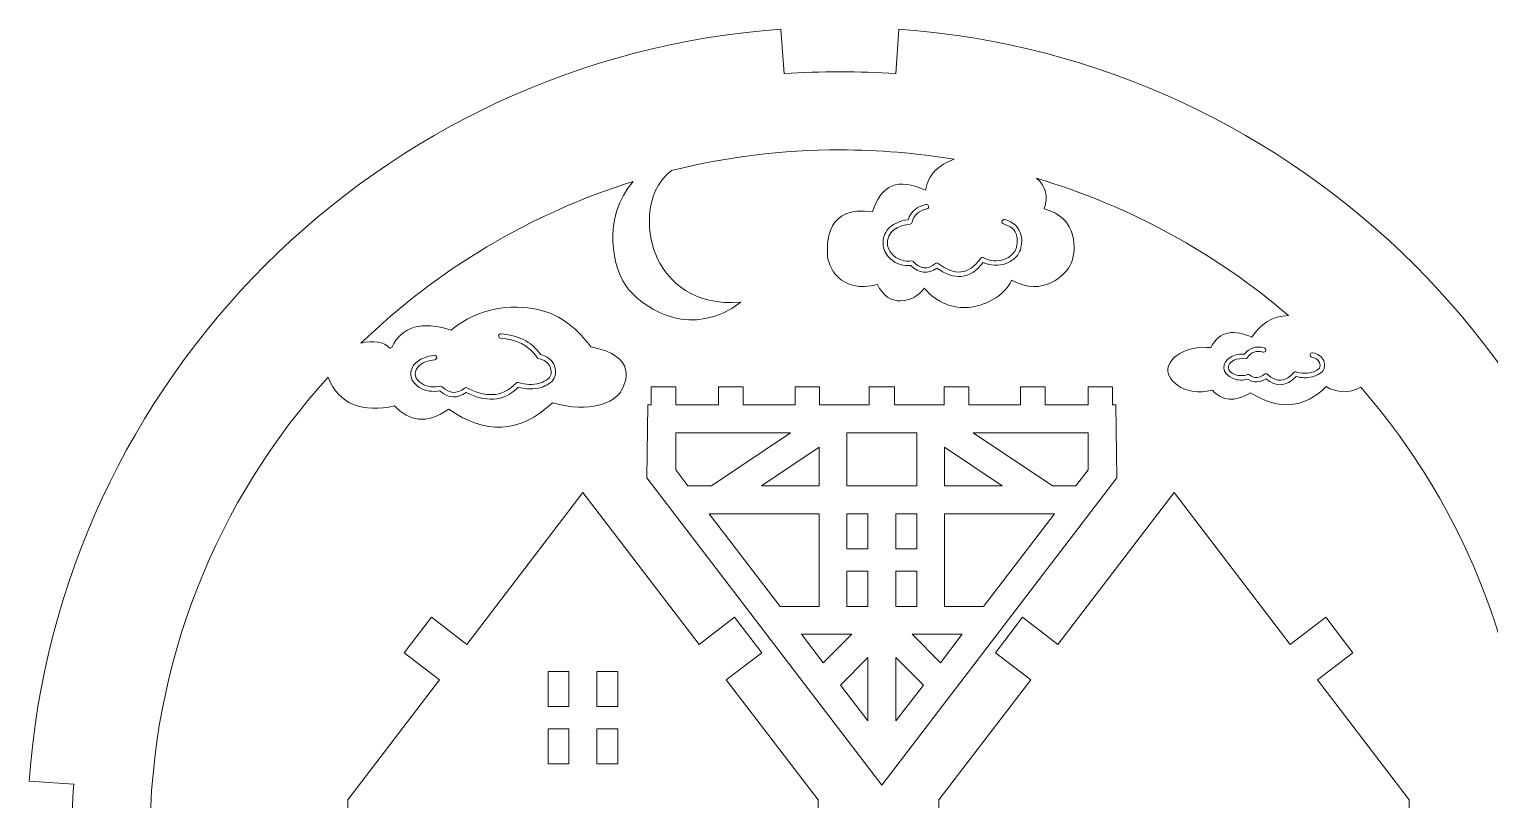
# Model space of a CAD drawing. Header units: centimetres. Extents: x -26.6 to 12.2, y -18.7 to 5.2.
# Drawn here: x -26.58 to -13.49, y -1.69 to 5.21 of the extents above; entities that cross this region are included whole.
import ezdxf

# ---------------------------------------------------------------- set-up
doc = ezdxf.new("R2010")
doc.units = ezdxf.units.CM
doc.header["$MEASUREMENT"] = 0
doc.layers.add('layer 1', color=7, linetype='Continuous')

msp = doc.modelspace()

# ---------------------------------------------------------------- linework, layer by layer
at = {"layer": 'layer 1', "color": 250, "lineweight": 9}
for points, knots in [([(-14.13921, -6.58229), (-14.13921, -6.58229), (-13.83844, -6.84598), (-13.83844, -6.84598), (-13.83844, -6.84598), (-12.82378, -5.68864), (-12.17006, -4.2069), (-12.0531, -2.57661), (-12.0531, -2.57661), (-12.0531, -2.57661), (-12.45208, -2.54798), (-12.45208, -2.54798), (-12.45208, -2.54798), (-12.44023, -2.38286), (-12.43419, -2.21612), (-12.43419, -2.04798), (-12.43419, -2.04798), (-12.43419, -1.87984), (-12.44023, -1.7131), (-12.45208, -1.54798), (-12.45208, -1.54798), (-12.45208, -1.54798), (-12.0531, -1.51936), (-12.0531, -1.51936), (-12.0531, -1.51936), (-12.31138, 2.08066), (-15.18689, 4.95617), (-18.78691, 5.21446), (-18.78691, 5.21446), (-18.78691, 5.21446), (-18.81554, 4.81548), (-18.81554, 4.81548), (-18.81554, 4.81548), (-18.98066, 4.82733), (-19.1474, 4.83337), (-19.31554, 4.83337), (-19.31554, 4.83337), (-19.48368, 4.83337), (-19.65042, 4.82733), (-19.81554, 4.81548), (-19.81554, 4.81548), (-19.81554, 4.81548), (-19.84417, 5.21446), (-19.84417, 5.21446), (-19.84417, 5.21446), (-23.44418, 4.95618), (-26.3197, 2.08066), (-26.57798, -1.51936), (-26.57798, -1.51936), (-26.57798, -1.51936), (-26.17901, -1.54798), (-26.17901, -1.54798), (-26.17901, -1.54798), (-26.19085, -1.7131), (-26.19689, -1.87984), (-26.19689, -2.04798), (-26.19689, -2.04798), (-26.19689, -2.21612), (-26.19085, -2.38286), (-26.17901, -2.54798), (-26.17901, -2.54798), (-26.17901, -2.54798), (-26.57798, -2.57661), (-26.57798, -2.57661), (-26.57798, -2.57661), (-26.46101, -4.2069), (-25.8073, -5.68863), (-24.79264, -6.84598), (-24.79264, -6.84598), (-24.79264, -6.84598), (-24.49187, -6.58228), (-24.49187, -6.58228), (-24.49187, -6.58228), (-24.27184, -6.83325), (-24.03386, -7.06809), (-23.77992, -7.28478), (-23.77992, -7.28478), (-23.77992, -7.28478), (-24.03957, -7.58906), (-24.03957, -7.58906), (-24.03957, -7.58906), (-24.53835, -7.57793), (-24.8761, -7.78993), (-25.02421, -8.08334), (-25.02421, -8.08334), (-25.14396, -8.32055), (-25.23429, -8.7319), (-24.94953, -9.10498), (-24.94953, -9.10498), (-24.82964, -9.23346), (-24.67673, -9.24419), (-24.58832, -9.20036), (-24.58832, -9.20036), (-24.51448, -9.16375), (-24.37537, -9.0555), (-24.44685, -8.90124), (-24.44685, -8.90124), (-24.54507, -8.72545), (-24.57164, -8.59452), (-24.50635, -8.52116), (-24.50635, -8.52116), (-24.44879, -8.45647), (-24.30921, -8.39154), (-24.10554, -8.46997), (-24.10554, -8.46997), (-23.47377, -8.71054), (-23.62382, -9.55824), (-23.76186, -10.0309), (-23.76186, -10.0309), (-23.97002, -10.7436), (-24.69249, -11.35049), (-25.53939, -11.9096), (-25.53939, -11.9096), (-25.68804, -11.98883), (-25.81476, -12.18945), (-25.81476, -12.41965), (-25.81476, -12.41965), (-25.81476, -12.75866), (-25.53994, -13.03348), (-25.20093, -13.03348), (-25.20093, -13.03348), (-24.90402, -13.03348), (-24.65634, -12.82268), (-24.59941, -12.54258), (-24.59941, -12.54258), (-24.58039, -12.81684), (-24.34956, -13.03348), (-24.06762, -13.03348), (-24.06762, -13.03348), (-23.77323, -13.03348), (-23.53457, -12.79727), (-23.53457, -12.50589), (-23.53457, -12.50589), (-23.53457, -12.79727), (-23.29836, -13.03348), (-23.00698, -13.03348), (-23.00698, -13.03348), (-22.7156, -13.03348), (-22.47939, -12.79727), (-22.47939, -12.50589), (-22.47939, -12.50589), (-22.47939, -12.79727), (-22.24319, -13.03348), (-21.95181, -13.03348), (-21.95181, -13.03348), (-21.67048, -13.03348), (-21.44056, -12.81328), (-21.42505, -12.53583), (-21.42505, -12.53583), (-21.40954, -12.81327), (-21.17963, -13.03348), (-20.8983, -13.03348), (-20.8983, -13.03348), (-20.60692, -13.03348), (-20.37071, -12.79727), (-20.37071, -12.50589), (-20.37071, -12.50589), (-20.37071, -12.79727), (-20.1345, -13.03348), (-19.84313, -13.03348), (-19.84313, -13.03348), (-19.55175, -13.03348), (-19.31554, -12.79727), (-19.31554, -12.50589), (-19.31554, -12.50589), (-19.31554, -12.79727), (-19.07933, -13.03348), (-18.78795, -13.03348), (-18.78795, -13.03348), (-18.49658, -13.03348), (-18.26037, -12.79727), (-18.26037, -12.50589), (-18.26037, -12.50589), (-18.26037, -12.79727), (-18.02416, -13.03348), (-17.73278, -13.03348), (-17.73278, -13.03348), (-17.45145, -13.03348), (-17.22154, -12.81327), (-17.20603, -12.53583), (-17.20603, -12.53583), (-17.19052, -12.81328), (-16.9606, -13.03348), (-16.67927, -13.03348), (-16.67927, -13.03348), (-16.38789, -13.03348), (-16.15169, -12.79727), (-16.15169, -12.50589), (-16.15169, -12.50589), (-16.15169, -12.79727), (-15.91548, -13.03348), (-15.6241, -13.03348), (-15.6241, -13.03348), (-15.33272, -13.03348), (-15.09651, -12.79727), (-15.09651, -12.50589), (-15.09651, -12.50589), (-15.09651, -12.79727), (-14.85785, -13.03348), (-14.56346, -13.03348), (-14.56346, -13.03348), (-14.28152, -13.03348), (-14.05069, -12.81684), (-14.03167, -12.54258), (-14.03167, -12.54258), (-13.97474, -12.82268), (-13.72706, -13.03348), (-13.43015, -13.03348), (-13.43015, -13.03348), (-13.09114, -13.03348), (-12.81632, -12.75866), (-12.81632, -12.41965), (-12.81632, -12.41965), (-12.81632, -12.18945), (-12.94304, -11.98883), (-13.09169, -11.9096), (-13.09169, -11.9096), (-13.93859, -11.35049), (-14.66106, -10.7436), (-14.86922, -10.0309), (-14.86922, -10.0309), (-15.00726, -9.55824), (-15.15731, -8.71054), (-14.52554, -8.46997), (-14.52554, -8.46997), (-14.32187, -8.39154), (-14.18229, -8.45647), (-14.12473, -8.52116), (-14.12473, -8.52116), (-14.05944, -8.59452), (-14.08601, -8.72545), (-14.18423, -8.90124), (-14.18423, -8.90124), (-14.25571, -9.0555), (-14.1166, -9.16375), (-14.04276, -9.20036), (-14.04276, -9.20036), (-13.95435, -9.24419), (-13.80144, -9.23346), (-13.68155, -9.10498), (-13.68155, -9.10498), (-13.39679, -8.7319), (-13.48712, -8.32055), (-13.60687, -8.08334), (-13.60687, -8.08334), (-13.75498, -7.78993), (-14.09273, -7.57793), (-14.59151, -7.58906), (-14.59151, -7.58906), (-14.59151, -7.58906), (-14.85116, -7.28478), (-14.85116, -7.28478), (-14.85116, -7.28478), (-14.59723, -7.0681), (-14.35924, -6.83325), (-14.13921, -6.58229)], [0, 0, 0, 0, 0.01538462, 0.01538462, 0.01538462, 0.01538462, 0.03076923, 0.03076923, 0.03076923, 0.03076923, 0.04615385, 0.04615385, 0.04615385, 0.04615385, 0.06153846, 0.06153846, 0.06153846, 0.06153846, 0.07692308, 0.07692308, 0.07692308, 0.07692308, 0.09230769, 0.09230769, 0.09230769, 0.09230769, 0.10769231, 0.10769231, 0.10769231, 0.10769231, 0.12307692, 0.12307692, 0.12307692, 0.12307692, 0.13846154, 0.13846154, 0.13846154, 0.13846154, 0.15384615, 0.15384615, 0.15384615, 0.15384615, 0.16923077, 0.16923077, 0.16923077, 0.16923077, 0.18461538, 0.18461538, 0.18461538, 0.18461538, 0.2, 0.2, 0.2, 0.2, 0.21538462, 0.21538462, 0.21538462, 0.21538462, 0.23076923, 0.23076923, 0.23076923, 0.23076923, 0.24615385, 0.24615385, 0.24615385, 0.24615385, 0.26153846, 0.26153846, 0.26153846, 0.26153846, 0.27692308, 0.27692308, 0.27692308, 0.27692308, 0.29230769, 0.29230769, 0.29230769, 0.29230769, 0.30769231, 0.30769231, 0.30769231, 0.30769231, 0.32307692, 0.32307692, 0.32307692, 0.32307692, 0.33846154, 0.33846154, 0.33846154, 0.33846154, 0.35384615, 0.35384615, 0.35384615, 0.35384615, 0.36923077, 0.36923077, 0.36923077, 0.36923077, 0.38461538, 0.38461538, 0.38461538, 0.38461538, 0.4, 0.4, 0.4, 0.4, 0.41538462, 0.41538462, 0.41538462, 0.41538462, 0.43076923, 0.43076923, 0.43076923, 0.43076923, 0.44615385, 0.44615385, 0.44615385, 0.44615385, 0.46153846, 0.46153846, 0.46153846, 0.46153846, 0.47692308, 0.47692308, 0.47692308, 0.47692308, 0.49230769, 0.49230769, 0.49230769, 0.49230769, 0.50769231, 0.50769231, 0.50769231, 0.50769231, 0.52307692, 0.52307692, 0.52307692, 0.52307692, 0.53846154, 0.53846154, 0.53846154, 0.53846154, 0.55384615, 0.55384615, 0.55384615, 0.55384615, 0.56923077, 0.56923077, 0.56923077, 0.56923077, 0.58461538, 0.58461538, 0.58461538, 0.58461538, 0.6, 0.6, 0.6, 0.6, 0.61538462, 0.61538462, 0.61538462, 0.61538462, 0.63076923, 0.63076923, 0.63076923, 0.63076923, 0.64615385, 0.64615385, 0.64615385, 0.64615385, 0.66153846, 0.66153846, 0.66153846, 0.66153846, 0.67692308, 0.67692308, 0.67692308, 0.67692308, 0.69230769, 0.69230769, 0.69230769, 0.69230769, 0.70769231, 0.70769231, 0.70769231, 0.70769231, 0.72307692, 0.72307692, 0.72307692, 0.72307692, 0.73846154, 0.73846154, 0.73846154, 0.73846154, 0.75384615, 0.75384615, 0.75384615, 0.75384615, 0.76923077, 0.76923077, 0.76923077, 0.76923077, 0.78461538, 0.78461538, 0.78461538, 0.78461538, 0.8, 0.8, 0.8, 0.8, 0.81538462, 0.81538462, 0.81538462, 0.81538462, 0.83076923, 0.83076923, 0.83076923, 0.83076923, 0.84615385, 0.84615385, 0.84615385, 0.84615385, 0.86153846, 0.86153846, 0.86153846, 0.86153846, 0.87692308, 0.87692308, 0.87692308, 0.87692308, 0.89230769, 0.89230769, 0.89230769, 0.89230769, 0.90769231, 0.90769231, 0.90769231, 0.90769231, 0.92307692, 0.92307692, 0.92307692, 0.92307692, 0.93846154, 0.93846154, 0.93846154, 0.93846154, 0.95384615, 0.95384615, 0.95384615, 0.95384615, 0.96923077, 0.96923077, 0.96923077, 0.96923077, 1, 1, 1, 1]), ([(-16.25545, -7.41957), (-16.25545, -7.41957), (-16.25545, -7.81957), (-16.25545, -7.81957), (-16.25545, -7.81957), (-16.25545, -7.81957), (-16.65545, -7.81957), (-16.65545, -7.81957), (-16.65545, -7.81957), (-16.65545, -7.81957), (-16.65545, -7.41957), (-16.65545, -7.41957), (-16.65545, -7.41957), (-16.65545, -7.41957), (-21.34849, -7.41957), (-21.34849, -7.41957), (-21.34849, -7.41957), (-21.34849, -7.41957), (-21.34849, -7.01358), (-21.34849, -7.01358), (-21.34849, -7.01358), (-21.34849, -7.01358), (-20.86084, -7.01358), (-20.86084, -7.01358), (-20.86084, -7.01358), (-20.86084, -7.01358), (-20.86084, -6.71358), (-20.86084, -6.71358), (-20.86084, -6.71358), (-20.86084, -6.71358), (-21.34849, -6.71358), (-21.34849, -6.71358), (-21.34849, -6.71358), (-21.34849, -6.71358), (-21.34849, -6.51866), (-21.34849, -6.51866), (-21.34849, -6.51866), (-21.34849, -6.51866), (-21.10953, -6.51866), (-21.10953, -6.51866), (-21.10953, -6.51866), (-21.10953, -6.51866), (-21.10953, -6.21866), (-21.10953, -6.21866), (-21.10953, -6.21866), (-21.10953, -6.21866), (-21.34849, -6.21866), (-21.34849, -6.21866), (-21.34849, -6.21866), (-21.34849, -6.21866), (-21.34849, -5.92695), (-21.34849, -5.92695), (-21.34849, -5.92695), (-21.34849, -5.92695), (-21.64849, -5.92695), (-21.64849, -5.92695), (-21.64849, -5.92695), (-21.64849, -5.92695), (-21.64849, -6.21866), (-21.64849, -6.21866), (-21.64849, -6.21866), (-21.64849, -6.21866), (-22.26395, -6.21866), (-22.26395, -6.21866), (-22.26395, -6.21866), (-22.26395, -6.21866), (-22.26395, -5.92695), (-22.26395, -5.92695), (-22.26395, -5.92695), (-22.26395, -5.92695), (-22.56395, -5.92695), (-22.56395, -5.92695), (-22.56395, -5.92695), (-22.56395, -5.92695), (-22.56395, -6.21866), (-22.56395, -6.21866), (-22.56395, -6.21866), (-22.56395, -6.21866), (-23.87753, -6.21866), (-23.87753, -6.21866), (-23.87753, -6.21866), (-24.88328, -5.11926), (-25.49689, -3.65507), (-25.49689, -2.04759), (-25.49689, -2.04759), (-25.49689, -0.45284), (-24.89295, 1.00086), (-23.90135, 2.09729), (-23.90135, 2.09729), (-23.80046, 1.84559), (-23.58885, 1.78123), (-23.30448, 1.83998), (-23.30448, 1.83998), (-23.17548, 1.70388), (-23.01982, 1.67181), (-22.82028, 1.81088), (-22.82028, 1.81088), (-22.49715, 1.58582), (-22.18652, 1.58613), (-21.89159, 1.86908), (-21.89159, 1.86908), (-21.54541, 1.76886), (-21.33804, 1.87741), (-21.28162, 1.96421), (-21.28162, 1.96421), (-21.22848, 2.04595), (-21.12371, 2.28995), (-21.54763, 2.36915), (-21.54763, 2.36915), (-21.69336, 2.56597), (-21.85284, 2.66845), (-22.0221, 2.70366), (-22.0221, 2.70366), (-22.26484, 2.75415), (-22.5489, 2.72452), (-22.79912, 2.51996), (-22.79912, 2.51996), (-23.05877, 2.60182), (-23.24062, 2.55719), (-23.33093, 2.36386), (-23.33093, 2.36386), (-23.34097, 2.35633), (-23.34101, 2.35277), (-23.34681, 2.35857), (-23.34681, 2.35857), (-23.40695, 2.41529), (-23.49359, 2.42959), (-23.60663, 2.40165), (-23.60663, 2.40165), (-22.92514, 3.05906), (-22.093, 3.56137), (-21.16707, 3.85168), (-21.16707, 3.85168), (-21.44872, 3.5335), (-21.36128, 3.06106), (-21.20525, 2.88106), (-21.20525, 2.88106), (-21.04485, 2.69604), (-20.6397, 2.44103), (-20.20355, 2.76865), (-20.20355, 2.76865), (-20.63084, 2.73494), (-20.84693, 2.95181), (-20.94901, 3.1566), (-20.94901, 3.1566), (-21.04516, 3.34947), (-21.08671, 3.75165), (-20.82392, 3.94841), (-20.82392, 3.94841), (-20.34116, 4.06947), (-19.83585, 4.13376), (-19.31554, 4.13376), (-19.31554, 4.13376), (-18.96755, 4.13376), (-18.62627, 4.10499), (-18.29395, 4.04973), (-18.29395, 4.04973), (-18.43181, 3.99966), (-18.52486, 3.9132), (-18.54981, 3.77137), (-18.54981, 3.77137), (-18.79258, 3.88742), (-18.94997, 3.82202), (-19.02341, 3.57822), (-19.02341, 3.57822), (-19.44265, 3.63777), (-19.42624, 3.31142), (-19.42798, 3.2078), (-19.42798, 3.2078), (-19.42992, 3.09168), (-19.31431, 2.84065), (-18.97843, 2.92734), (-18.97843, 2.92734), (-18.88908, 2.72063), (-18.65681, 2.75434), (-18.56039, 2.89559), (-18.56039, 2.89559), (-18.44702, 2.75793), (-18.29387, 2.71163), (-18.16451, 2.72203), (-18.16451, 2.72203), (-18.03316, 2.73258), (-17.841, 2.81785), (-17.77856, 2.96703), (-17.77856, 2.96703), (-17.50076, 2.81176), (-17.29217, 3.00956), (-17.24401, 3.11764), (-17.24401, 3.11764), (-17.19678, 3.22365), (-17.18058, 3.52875), (-17.48488, 3.60599), (-17.48488, 3.60599), (-17.44842, 3.71786), (-17.46895, 3.8102), (-17.55596, 3.87971), (-17.55596, 3.87971), (-16.71434, 3.63024), (-15.94764, 3.2064), (-15.29776, 2.65006), (-15.29776, 2.65006), (-15.44858, 2.64589), (-15.55158, 2.57214), (-15.62479, 2.45506), (-15.62479, 2.45506), (-15.78218, 2.52545), (-15.91278, 2.51789), (-15.99256, 2.36245), (-15.99256, 2.36245), (-16.09614, 2.37269), (-16.17908, 2.35515), (-16.24135, 2.32558), (-16.24135, 2.32558), (-16.41526, 2.24299), (-16.42484, 2.09882), (-16.26062, 2.00581), (-16.26062, 2.00581), (-16.19888, 1.97083), (-16.10869, 1.95192), (-15.97933, 1.98145), (-15.97933, 1.98145), (-15.89353, 1.88263), (-15.78028, 1.87299), (-15.63802, 1.95764), (-15.63802, 1.95764), (-15.37583, 1.79413), (-15.15231, 1.82394), (-14.96068, 2.0132), (-14.96068, 2.0132), (-14.86055, 1.95495), (-14.75694, 1.9525), (-14.64976, 2.00713), (-14.64976, 2.00713), (-13.70575, 0.92177), (-13.13419, -0.49616), (-13.13419, -2.04759), (-13.13419, -2.04759), (-13.13419, -4.34817), (-14.39099, -6.35522), (-16.25545, -7.41957)], [0, 0, 0, 0, 0.01639344, 0.01639344, 0.01639344, 0.01639344, 0.03278689, 0.03278689, 0.03278689, 0.03278689, 0.04918033, 0.04918033, 0.04918033, 0.04918033, 0.06557377, 0.06557377, 0.06557377, 0.06557377, 0.08196721, 0.08196721, 0.08196721, 0.08196721, 0.09836066, 0.09836066, 0.09836066, 0.09836066, 0.1147541, 0.1147541, 0.1147541, 0.1147541, 0.13114754, 0.13114754, 0.13114754, 0.13114754, 0.14754098, 0.14754098, 0.14754098, 0.14754098, 0.16393443, 0.16393443, 0.16393443, 0.16393443, 0.18032787, 0.18032787, 0.18032787, 0.18032787, 0.19672131, 0.19672131, 0.19672131, 0.19672131, 0.21311475, 0.21311475, 0.21311475, 0.21311475, 0.2295082, 0.2295082, 0.2295082, 0.2295082, 0.24590164, 0.24590164, 0.24590164, 0.24590164, 0.26229508, 0.26229508, 0.26229508, 0.26229508, 0.27868852, 0.27868852, 0.27868852, 0.27868852, 0.29508197, 0.29508197, 0.29508197, 0.29508197, 0.31147541, 0.31147541, 0.31147541, 0.31147541, 0.32786885, 0.32786885, 0.32786885, 0.32786885, 0.3442623, 0.3442623, 0.3442623, 0.3442623, 0.36065574, 0.36065574, 0.36065574, 0.36065574, 0.37704918, 0.37704918, 0.37704918, 0.37704918, 0.39344262, 0.39344262, 0.39344262, 0.39344262, 0.40983607, 0.40983607, 0.40983607, 0.40983607, 0.42622951, 0.42622951, 0.42622951, 0.42622951, 0.44262295, 0.44262295, 0.44262295, 0.44262295, 0.45901639, 0.45901639, 0.45901639, 0.45901639, 0.47540984, 0.47540984, 0.47540984, 0.47540984, 0.49180328, 0.49180328, 0.49180328, 0.49180328, 0.50819672, 0.50819672, 0.50819672, 0.50819672, 0.52459016, 0.52459016, 0.52459016, 0.52459016, 0.54098361, 0.54098361, 0.54098361, 0.54098361, 0.55737705, 0.55737705, 0.55737705, 0.55737705, 0.57377049, 0.57377049, 0.57377049, 0.57377049, 0.59016393, 0.59016393, 0.59016393, 0.59016393, 0.60655738, 0.60655738, 0.60655738, 0.60655738, 0.62295082, 0.62295082, 0.62295082, 0.62295082, 0.63934426, 0.63934426, 0.63934426, 0.63934426, 0.6557377, 0.6557377, 0.6557377, 0.6557377, 0.67213115, 0.67213115, 0.67213115, 0.67213115, 0.68852459, 0.68852459, 0.68852459, 0.68852459, 0.70491803, 0.70491803, 0.70491803, 0.70491803, 0.72131148, 0.72131148, 0.72131148, 0.72131148, 0.73770492, 0.73770492, 0.73770492, 0.73770492, 0.75409836, 0.75409836, 0.75409836, 0.75409836, 0.7704918, 0.7704918, 0.7704918, 0.7704918, 0.78688525, 0.78688525, 0.78688525, 0.78688525, 0.80327869, 0.80327869, 0.80327869, 0.80327869, 0.81967213, 0.81967213, 0.81967213, 0.81967213, 0.83606557, 0.83606557, 0.83606557, 0.83606557, 0.85245902, 0.85245902, 0.85245902, 0.85245902, 0.86885246, 0.86885246, 0.86885246, 0.86885246, 0.8852459, 0.8852459, 0.8852459, 0.8852459, 0.90163934, 0.90163934, 0.90163934, 0.90163934, 0.91803279, 0.91803279, 0.91803279, 0.91803279, 0.93442623, 0.93442623, 0.93442623, 0.93442623, 0.95081967, 0.95081967, 0.95081967, 0.95081967, 0.96721311, 0.96721311, 0.96721311, 0.96721311, 1, 1, 1, 1]), ([(-18.03395, 3.12564), (-18.14916, 2.96921), (-18.29263, 2.96504), (-18.4475, 3.0755), (-18.4475, 3.0755), (-18.52867, 3.01477), (-18.60858, 3.02703), (-18.68047, 3.09832), (-18.68047, 3.09832), (-18.74612, 3.09301), (-18.80945, 3.11007), (-18.85953, 3.15457), (-18.85953, 3.15457), (-18.89209, 3.1835), (-18.92289, 3.22963), (-18.92848, 3.27369), (-18.92848, 3.27369), (-18.93455, 3.32154), (-18.92349, 3.37087), (-18.89524, 3.41026), (-18.89524, 3.41026), (-18.85146, 3.4713), (-18.77664, 3.49757), (-18.70469, 3.5077), (-18.70469, 3.5077), (-18.68213, 3.5842), (-18.62369, 3.62678), (-18.54487, 3.64405), (-18.54487, 3.64405), (-18.53411, 3.6464), (-18.52341, 3.63955), (-18.52105, 3.62879), (-18.52105, 3.62879), (-18.5187, 3.61803), (-18.52555, 3.60733), (-18.53631, 3.60497), (-18.53631, 3.60497), (-18.60439, 3.59006), (-18.65335, 3.55492), (-18.66926, 3.48513), (-18.66926, 3.48513), (-18.67118, 3.47669), (-18.6779, 3.47068), (-18.68649, 3.4697), (-18.68649, 3.4697), (-18.79377, 3.45745), (-18.90465, 3.40375), (-18.8888, 3.27873), (-18.8888, 3.27873), (-18.88447, 3.24458), (-18.85805, 3.20676), (-18.83297, 3.18448), (-18.83297, 3.18448), (-18.78892, 3.14534), (-18.73294, 3.13241), (-18.67515, 3.13902), (-18.67515, 3.13902), (-18.66871, 3.13976), (-18.66285, 3.13763), (-18.65838, 3.13293), (-18.65838, 3.13293), (-18.5956, 3.06688), (-18.53259, 3.05578), (-18.46084, 3.11595), (-18.46084, 3.11595), (-18.45364, 3.122), (-18.44352, 3.12227), (-18.43599, 3.11663), (-18.43599, 3.11663), (-18.29012, 3.00725), (-18.16382, 3.0068), (-18.05701, 3.16223), (-18.05701, 3.16223), (-18.0513, 3.17054), (-18.04048, 3.1733), (-18.03148, 3.16874), (-18.03148, 3.16874), (-17.97157, 3.13835), (-17.90423, 3.12953), (-17.84067, 3.15395), (-17.84067, 3.15395), (-17.80358, 3.1682), (-17.75855, 3.19964), (-17.7428, 3.23768), (-17.7428, 3.23768), (-17.72809, 3.27321), (-17.72318, 3.32081), (-17.73138, 3.35828), (-17.73138, 3.35828), (-17.74497, 3.42038), (-17.79069, 3.45418), (-17.84997, 3.47027), (-17.84997, 3.47027), (-17.8606, 3.47315), (-17.86692, 3.48418), (-17.86403, 3.49481), (-17.86403, 3.49481), (-17.86115, 3.50544), (-17.85012, 3.51176), (-17.83949, 3.50887), (-17.83949, 3.50887), (-17.76559, 3.48882), (-17.70915, 3.44378), (-17.69231, 3.36683), (-17.69231, 3.36683), (-17.68236, 3.32138), (-17.688, 3.26547), (-17.70584, 3.22238), (-17.70584, 3.22238), (-17.72598, 3.17374), (-17.77855, 3.13497), (-17.82633, 3.11661), (-17.82633, 3.11661), (-17.89503, 3.09022), (-17.96791, 3.09636), (-18.03395, 3.12564)], [0, 0, 0, 0, 0.03333333, 0.03333333, 0.03333333, 0.03333333, 0.06666667, 0.06666667, 0.06666667, 0.06666667, 0.1, 0.1, 0.1, 0.1, 0.13333333, 0.13333333, 0.13333333, 0.13333333, 0.16666667, 0.16666667, 0.16666667, 0.16666667, 0.2, 0.2, 0.2, 0.2, 0.23333333, 0.23333333, 0.23333333, 0.23333333, 0.26666667, 0.26666667, 0.26666667, 0.26666667, 0.3, 0.3, 0.3, 0.3, 0.33333333, 0.33333333, 0.33333333, 0.33333333, 0.36666667, 0.36666667, 0.36666667, 0.36666667, 0.4, 0.4, 0.4, 0.4, 0.43333333, 0.43333333, 0.43333333, 0.43333333, 0.46666667, 0.46666667, 0.46666667, 0.46666667, 0.5, 0.5, 0.5, 0.5, 0.53333333, 0.53333333, 0.53333333, 0.53333333, 0.56666667, 0.56666667, 0.56666667, 0.56666667, 0.6, 0.6, 0.6, 0.6, 0.63333333, 0.63333333, 0.63333333, 0.63333333, 0.66666667, 0.66666667, 0.66666667, 0.66666667, 0.7, 0.7, 0.7, 0.7, 0.73333333, 0.73333333, 0.73333333, 0.73333333, 0.76666667, 0.76666667, 0.76666667, 0.76666667, 0.8, 0.8, 0.8, 0.8, 0.83333333, 0.83333333, 0.83333333, 0.83333333, 0.86666667, 0.86666667, 0.86666667, 0.86666667, 0.9, 0.9, 0.9, 0.9, 0.93333333, 0.93333333, 0.93333333, 0.93333333, 1, 1, 1, 1]), ([(-21.99707, 2.30078), (-21.94228, 2.28675), (-21.8945, 2.25554), (-21.87303, 2.20096), (-21.87303, 2.20096), (-21.85978, 2.16727), (-21.85726, 2.12031), (-21.8749, 2.08762), (-21.8749, 2.08762), (-21.89647, 2.04763), (-21.94911, 2.01948), (-21.99079, 2.00639), (-21.99079, 2.00639), (-22.05787, 1.98534), (-22.12958, 1.9884), (-22.19659, 2.00777), (-22.19659, 2.00777), (-22.33389, 1.86872), (-22.49691, 1.87909), (-22.6635, 1.96081), (-22.6635, 1.96081), (-22.74408, 1.90387), (-22.82422, 1.90785), (-22.89826, 1.9748), (-22.89826, 1.9748), (-22.96147, 1.96555), (-23.02813, 1.97126), (-23.08322, 2.00601), (-23.08322, 2.00601), (-23.11568, 2.02648), (-23.14824, 2.06145), (-23.15772, 2.09963), (-23.15772, 2.09963), (-23.16738, 2.13851), (-23.15307, 2.18102), (-23.12843, 2.21143), (-23.12843, 2.21143), (-23.08588, 2.26395), (-23.01435, 2.28577), (-22.94975, 2.29375), (-22.94975, 2.29375), (-22.93882, 2.2951), (-22.9288, 2.28728), (-22.92745, 2.27635), (-22.92745, 2.27635), (-22.9261, 2.26542), (-22.93392, 2.2554), (-22.94485, 2.25405), (-22.94485, 2.25405), (-22.99816, 2.24747), (-23.06197, 2.22992), (-23.09735, 2.18624), (-23.09735, 2.18624), (-23.11392, 2.16579), (-23.12547, 2.13572), (-23.1189, 2.10927), (-23.1189, 2.10927), (-23.11201, 2.08153), (-23.08524, 2.05458), (-23.06188, 2.03984), (-23.06188, 2.03984), (-23.01258, 2.00875), (-22.95112, 2.00619), (-22.89512, 2.0158), (-22.89512, 2.0158), (-22.88864, 2.01692), (-22.88257, 2.01504), (-22.87784, 2.01047), (-22.87784, 2.01047), (-22.81297, 1.94778), (-22.74869, 1.94537), (-22.67772, 2.00003), (-22.67772, 2.00003), (-22.67146, 2.00485), (-22.66349, 2.00559), (-22.65645, 2.002), (-22.65645, 2.002), (-22.49867, 1.92171), (-22.34651, 1.90598), (-22.2171, 2.04415), (-22.2171, 2.04415), (-22.21169, 2.04993), (-22.20393, 2.05194), (-22.19639, 2.04952), (-22.19639, 2.04952), (-22.13393, 2.02949), (-22.06592, 2.02474), (-22.00277, 2.04456), (-22.00277, 2.04456), (-21.97211, 2.05418), (-21.92615, 2.07686), (-21.9101, 2.1066), (-21.9101, 2.1066), (-21.89824, 2.1286), (-21.90144, 2.1639), (-21.91026, 2.18632), (-21.91026, 2.18632), (-21.92773, 2.23074), (-21.96902, 2.25364), (-22.01372, 2.26364), (-22.01372, 2.26364), (-22.019, 2.26482), (-22.02313, 2.26768), (-22.02609, 2.27221), (-22.02609, 2.27221), (-22.10159, 2.38764), (-22.22143, 2.43498), (-22.35512, 2.44713), (-22.35512, 2.44713), (-22.36609, 2.44813), (-22.37423, 2.45789), (-22.37323, 2.46886), (-22.37323, 2.46886), (-22.37223, 2.47983), (-22.36247, 2.48797), (-22.3515, 2.48697), (-22.3515, 2.48697), (-22.2079, 2.47392), (-22.07965, 2.42196), (-21.99707, 2.30078)], [0, 0, 0, 0, 0.03225806, 0.03225806, 0.03225806, 0.03225806, 0.06451613, 0.06451613, 0.06451613, 0.06451613, 0.09677419, 0.09677419, 0.09677419, 0.09677419, 0.12903226, 0.12903226, 0.12903226, 0.12903226, 0.16129032, 0.16129032, 0.16129032, 0.16129032, 0.19354839, 0.19354839, 0.19354839, 0.19354839, 0.22580645, 0.22580645, 0.22580645, 0.22580645, 0.25806452, 0.25806452, 0.25806452, 0.25806452, 0.29032258, 0.29032258, 0.29032258, 0.29032258, 0.32258065, 0.32258065, 0.32258065, 0.32258065, 0.35483871, 0.35483871, 0.35483871, 0.35483871, 0.38709677, 0.38709677, 0.38709677, 0.38709677, 0.41935484, 0.41935484, 0.41935484, 0.41935484, 0.4516129, 0.4516129, 0.4516129, 0.4516129, 0.48387097, 0.48387097, 0.48387097, 0.48387097, 0.51612903, 0.51612903, 0.51612903, 0.51612903, 0.5483871, 0.5483871, 0.5483871, 0.5483871, 0.58064516, 0.58064516, 0.58064516, 0.58064516, 0.61290323, 0.61290323, 0.61290323, 0.61290323, 0.64516129, 0.64516129, 0.64516129, 0.64516129, 0.67741935, 0.67741935, 0.67741935, 0.67741935, 0.70967742, 0.70967742, 0.70967742, 0.70967742, 0.74193548, 0.74193548, 0.74193548, 0.74193548, 0.77419355, 0.77419355, 0.77419355, 0.77419355, 0.80645161, 0.80645161, 0.80645161, 0.80645161, 0.83870968, 0.83870968, 0.83870968, 0.83870968, 0.87096774, 0.87096774, 0.87096774, 0.87096774, 0.90322581, 0.90322581, 0.90322581, 0.90322581, 0.93548387, 0.93548387, 0.93548387, 0.93548387, 1, 1, 1, 1]), ([(-15.22944, 2.10399), (-15.31307, 2.01231), (-15.40633, 2.00653), (-15.50171, 2.0834), (-15.50171, 2.0834), (-15.55379, 2.05017), (-15.60967, 2.04154), (-15.66207, 2.07975), (-15.66207, 2.07975), (-15.70519, 2.06799), (-15.75087, 2.06774), (-15.79286, 2.08464), (-15.79286, 2.08464), (-15.89742, 2.12671), (-15.9071, 2.22971), (-15.80646, 2.28388), (-15.80646, 2.28388), (-15.7717, 2.30259), (-15.73144, 2.30695), (-15.6925, 2.30405), (-15.6925, 2.30405), (-15.64805, 2.3622), (-15.58927, 2.37963), (-15.51531, 2.36066), (-15.51531, 2.36066), (-15.50464, 2.35793), (-15.49817, 2.34699), (-15.50091, 2.33632), (-15.50091, 2.33632), (-15.50364, 2.32565), (-15.51458, 2.31918), (-15.52525, 2.32192), (-15.52525, 2.32192), (-15.58682, 2.33771), (-15.63082, 2.32374), (-15.66651, 2.27176), (-15.66651, 2.27176), (-15.6708, 2.26552), (-15.67768, 2.26237), (-15.68521, 2.2632), (-15.68521, 2.2632), (-15.71923, 2.26698), (-15.75674, 2.26522), (-15.7875, 2.24866), (-15.7875, 2.24866), (-15.85835, 2.21052), (-15.8505, 2.15095), (-15.77792, 2.12174), (-15.77792, 2.12174), (-15.74128, 2.107), (-15.70107, 2.1091), (-15.66393, 2.1209), (-15.66393, 2.1209), (-15.65722, 2.12303), (-15.65045, 2.1217), (-15.64505, 2.11719), (-15.64505, 2.11719), (-15.60042, 2.07991), (-15.55559, 2.09322), (-15.51217, 2.12466), (-15.51217, 2.12466), (-15.50452, 2.1302), (-15.49436, 2.12972), (-15.48726, 2.1235), (-15.48726, 2.1235), (-15.40118, 2.04806), (-15.32589, 2.05177), (-15.2511, 2.13992), (-15.2511, 2.13992), (-15.24567, 2.14632), (-15.23732, 2.14862), (-15.22938, 2.14591), (-15.22938, 2.14591), (-15.18524, 2.13082), (-15.1374, 2.12826), (-15.09224, 2.1404), (-15.09224, 2.1404), (-15.07094, 2.14613), (-15.0343, 2.16099), (-15.02096, 2.17978), (-15.02096, 2.17978), (-15.01231, 2.19197), (-15.01418, 2.21531), (-15.0192, 2.22852), (-15.0192, 2.22852), (-15.03037, 2.25788), (-15.05936, 2.2714), (-15.08856, 2.27662), (-15.08856, 2.27662), (-15.09941, 2.27856), (-15.10667, 2.28899), (-15.10473, 2.29983), (-15.10473, 2.29983), (-15.10279, 2.31068), (-15.09236, 2.31794), (-15.08152, 2.316), (-15.08152, 2.316), (-15.03791, 2.30819), (-14.9982, 2.28582), (-14.98182, 2.24274), (-14.98182, 2.24274), (-14.97188, 2.21662), (-14.97162, 2.18021), (-14.98834, 2.15664), (-14.98834, 2.15664), (-15.00784, 2.12915), (-15.05037, 2.11024), (-15.08186, 2.10177), (-15.08186, 2.10177), (-15.13033, 2.08875), (-15.18144, 2.09005), (-15.22944, 2.10399)], [0, 0, 0, 0, 0.03448276, 0.03448276, 0.03448276, 0.03448276, 0.06896552, 0.06896552, 0.06896552, 0.06896552, 0.10344828, 0.10344828, 0.10344828, 0.10344828, 0.13793103, 0.13793103, 0.13793103, 0.13793103, 0.17241379, 0.17241379, 0.17241379, 0.17241379, 0.20689655, 0.20689655, 0.20689655, 0.20689655, 0.24137931, 0.24137931, 0.24137931, 0.24137931, 0.27586207, 0.27586207, 0.27586207, 0.27586207, 0.31034483, 0.31034483, 0.31034483, 0.31034483, 0.34482759, 0.34482759, 0.34482759, 0.34482759, 0.37931034, 0.37931034, 0.37931034, 0.37931034, 0.4137931, 0.4137931, 0.4137931, 0.4137931, 0.44827586, 0.44827586, 0.44827586, 0.44827586, 0.48275862, 0.48275862, 0.48275862, 0.48275862, 0.51724138, 0.51724138, 0.51724138, 0.51724138, 0.55172414, 0.55172414, 0.55172414, 0.55172414, 0.5862069, 0.5862069, 0.5862069, 0.5862069, 0.62068966, 0.62068966, 0.62068966, 0.62068966, 0.65517241, 0.65517241, 0.65517241, 0.65517241, 0.68965517, 0.68965517, 0.68965517, 0.68965517, 0.72413793, 0.72413793, 0.72413793, 0.72413793, 0.75862069, 0.75862069, 0.75862069, 0.75862069, 0.79310345, 0.79310345, 0.79310345, 0.79310345, 0.82758621, 0.82758621, 0.82758621, 0.82758621, 0.86206897, 0.86206897, 0.86206897, 0.86206897, 0.89655172, 0.89655172, 0.89655172, 0.89655172, 0.93103448, 0.93103448, 0.93103448, 0.93103448, 1, 1, 1, 1])]:
    msp.add_open_spline(points, degree=3, knots=knots, dxfattribs=at)
at = {"layer": 'layer 1', "color": 242, "lineweight": 9}
for points, knots in [([(-16.84435, 1.85044), (-16.84435, 1.85044), (-16.83398, 1.19529), (-16.83398, 1.19529), (-16.83398, 1.19529), (-16.83398, 1.19529), (-18.94007, -1.55638), (-18.94007, -1.55638), (-18.94007, -1.55638), (-18.94007, -1.55638), (-21.04616, 1.19529), (-21.04616, 1.19529), (-21.04616, 1.19529), (-21.04616, 1.19529), (-21.03579, 1.85044), (-21.03579, 1.85044), (-21.03579, 1.85044), (-21.03579, 1.85044), (-21.00616, 1.85044), (-21.00616, 1.85044), (-21.00616, 1.85044), (-21.00616, 1.85044), (-21.00616, 2.01072), (-21.00616, 2.01072), (-21.00616, 2.01072), (-21.00616, 2.01072), (-20.78656, 2.01072), (-20.78656, 2.01072), (-20.78656, 2.01072), (-20.78656, 2.01072), (-20.78656, 1.85044), (-20.78656, 1.85044), (-20.78656, 1.85044), (-20.78656, 1.85044), (-20.40291, 1.85044), (-20.40291, 1.85044), (-20.40291, 1.85044), (-20.40291, 1.85044), (-20.40291, 2.01072), (-20.40291, 2.01072), (-20.40291, 2.01072), (-20.40291, 2.01072), (-20.18331, 2.01072), (-20.18331, 2.01072), (-20.18331, 2.01072), (-20.18331, 2.01072), (-20.18331, 1.85044), (-20.18331, 1.85044), (-20.18331, 1.85044), (-20.18331, 1.85044), (-19.71764, 1.85044), (-19.71764, 1.85044), (-19.71764, 1.85044), (-19.71764, 1.85044), (-19.71764, 2.01072), (-19.71764, 2.01072), (-19.71764, 2.01072), (-19.71764, 2.01072), (-19.49804, 2.01072), (-19.49804, 2.01072), (-19.49804, 2.01072), (-19.49804, 2.01072), (-19.49804, 1.85044), (-19.49804, 1.85044), (-19.49804, 1.85044), (-19.49804, 1.85044), (-19.05353, 1.85044), (-19.05353, 1.85044), (-19.05353, 1.85044), (-19.05353, 1.85044), (-19.05353, 2.01072), (-19.05353, 2.01072), (-19.05353, 2.01072), (-19.05353, 2.01072), (-18.94007, 2.01072), (-18.94007, 2.01072), (-18.94007, 2.01072), (-18.94007, 2.01072), (-18.82661, 2.01072), (-18.82661, 2.01072), (-18.82661, 2.01072), (-18.82661, 2.01072), (-18.82661, 1.85044), (-18.82661, 1.85044), (-18.82661, 1.85044), (-18.82661, 1.85044), (-18.3821, 1.85044), (-18.3821, 1.85044), (-18.3821, 1.85044), (-18.3821, 1.85044), (-18.3821, 2.01072), (-18.3821, 2.01072), (-18.3821, 2.01072), (-18.3821, 2.01072), (-18.1625, 2.01072), (-18.1625, 2.01072), (-18.1625, 2.01072), (-18.1625, 2.01072), (-18.1625, 1.85044), (-18.1625, 1.85044), (-18.1625, 1.85044), (-18.1625, 1.85044), (-17.69683, 1.85044), (-17.69683, 1.85044), (-17.69683, 1.85044), (-17.69683, 1.85044), (-17.69683, 2.01072), (-17.69683, 2.01072), (-17.69683, 2.01072), (-17.69683, 2.01072), (-17.47723, 2.01072), (-17.47723, 2.01072), (-17.47723, 2.01072), (-17.47723, 2.01072), (-17.47723, 1.85044), (-17.47723, 1.85044), (-17.47723, 1.85044), (-17.47723, 1.85044), (-17.09358, 1.85044), (-17.09358, 1.85044), (-17.09358, 1.85044), (-17.09358, 1.85044), (-17.09358, 2.01072), (-17.09358, 2.01072), (-17.09358, 2.01072), (-17.09358, 2.01072), (-16.87398, 2.01072), (-16.87398, 2.01072), (-16.87398, 2.01072), (-16.87398, 2.01072), (-16.87398, 1.85044), (-16.87398, 1.85044), (-16.87398, 1.85044), (-16.87398, 1.85044), (-16.84435, 1.85044), (-16.84435, 1.85044)], [0, 0, 0, 0, 0.02857143, 0.02857143, 0.02857143, 0.02857143, 0.05714286, 0.05714286, 0.05714286, 0.05714286, 0.08571429, 0.08571429, 0.08571429, 0.08571429, 0.11428571, 0.11428571, 0.11428571, 0.11428571, 0.14285714, 0.14285714, 0.14285714, 0.14285714, 0.17142857, 0.17142857, 0.17142857, 0.17142857, 0.2, 0.2, 0.2, 0.2, 0.22857143, 0.22857143, 0.22857143, 0.22857143, 0.25714286, 0.25714286, 0.25714286, 0.25714286, 0.28571429, 0.28571429, 0.28571429, 0.28571429, 0.31428571, 0.31428571, 0.31428571, 0.31428571, 0.34285714, 0.34285714, 0.34285714, 0.34285714, 0.37142857, 0.37142857, 0.37142857, 0.37142857, 0.4, 0.4, 0.4, 0.4, 0.42857143, 0.42857143, 0.42857143, 0.42857143, 0.45714286, 0.45714286, 0.45714286, 0.45714286, 0.48571429, 0.48571429, 0.48571429, 0.48571429, 0.51428571, 0.51428571, 0.51428571, 0.51428571, 0.54285714, 0.54285714, 0.54285714, 0.54285714, 0.57142857, 0.57142857, 0.57142857, 0.57142857, 0.6, 0.6, 0.6, 0.6, 0.62857143, 0.62857143, 0.62857143, 0.62857143, 0.65714286, 0.65714286, 0.65714286, 0.65714286, 0.68571429, 0.68571429, 0.68571429, 0.68571429, 0.71428571, 0.71428571, 0.71428571, 0.71428571, 0.74285714, 0.74285714, 0.74285714, 0.74285714, 0.77142857, 0.77142857, 0.77142857, 0.77142857, 0.8, 0.8, 0.8, 0.8, 0.82857143, 0.82857143, 0.82857143, 0.82857143, 0.85714286, 0.85714286, 0.85714286, 0.85714286, 0.88571429, 0.88571429, 0.88571429, 0.88571429, 0.91428571, 0.91428571, 0.91428571, 0.91428571, 0.94285714, 0.94285714, 0.94285714, 0.94285714, 1, 1, 1, 1]), ([(-20.78656, 1.60044), (-20.78656, 1.60044), (-19.75838, 1.60044), (-19.75838, 1.60044), (-19.75838, 1.60044), (-19.75838, 1.60044), (-20.46734, 1.12437), (-20.46734, 1.12437), (-20.46734, 1.12437), (-20.46734, 1.12437), (-20.67706, 1.12437), (-20.67706, 1.12437), (-20.67706, 1.12437), (-20.67706, 1.12437), (-20.78656, 1.26743), (-20.78656, 1.26743), (-20.78656, 1.26743), (-20.78656, 1.26743), (-20.78656, 1.60044), (-20.78656, 1.60044)], [0, 0, 0, 0, 0.16666667, 0.16666667, 0.16666667, 0.16666667, 0.33333333, 0.33333333, 0.33333333, 0.33333333, 0.5, 0.5, 0.5, 0.5, 0.66666667, 0.66666667, 0.66666667, 0.66666667, 1, 1, 1, 1]), ([(-19.06507, 1.12437), (-19.06507, 1.12437), (-18.94007, 1.12437), (-18.94007, 1.12437), (-18.94007, 1.12437), (-18.94007, 1.12437), (-19.25248, 1.12437), (-19.25248, 1.12437), (-19.25248, 1.12437), (-19.25248, 1.12437), (-19.25248, 1.60044), (-19.25248, 1.60044), (-19.25248, 1.60044), (-19.25248, 1.60044), (-18.94007, 1.60044), (-18.94007, 1.60044), (-18.94007, 1.60044), (-18.94007, 1.60044), (-18.62766, 1.60044), (-18.62766, 1.60044), (-18.62766, 1.60044), (-18.62766, 1.60044), (-18.62766, 1.12437), (-18.62766, 1.12437), (-18.62766, 1.12437), (-18.62766, 1.12437), (-18.94007, 1.12437), (-18.94007, 1.12437), (-18.94007, 1.12437), (-18.94007, 1.12437), (-18.81507, 1.12437), (-18.81507, 1.12437)], [0, 0, 0, 0, 0.11111111, 0.11111111, 0.11111111, 0.11111111, 0.22222222, 0.22222222, 0.22222222, 0.22222222, 0.33333333, 0.33333333, 0.33333333, 0.33333333, 0.44444444, 0.44444444, 0.44444444, 0.44444444, 0.55555556, 0.55555556, 0.55555556, 0.55555556, 0.66666667, 0.66666667, 0.66666667, 0.66666667, 0.77777778, 0.77777778, 0.77777778, 0.77777778, 1, 1, 1, 1]), ([(-17.09358, 1.60044), (-17.09358, 1.60044), (-18.12176, 1.60044), (-18.12176, 1.60044), (-18.12176, 1.60044), (-18.12176, 1.60044), (-17.4128, 1.12437), (-17.4128, 1.12437), (-17.4128, 1.12437), (-17.4128, 1.12437), (-17.20308, 1.12437), (-17.20308, 1.12437), (-17.20308, 1.12437), (-17.20308, 1.12437), (-17.09358, 1.26743), (-17.09358, 1.26743), (-17.09358, 1.26743), (-17.09358, 1.26743), (-17.09358, 1.60044), (-17.09358, 1.60044)], [0, 0, 0, 0, 0.16666667, 0.16666667, 0.16666667, 0.16666667, 0.33333333, 0.33333333, 0.33333333, 0.33333333, 0.5, 0.5, 0.5, 0.5, 0.66666667, 0.66666667, 0.66666667, 0.66666667, 1, 1, 1, 1]), ([(-19.50248, 1.47114), (-19.50248, 1.47114), (-19.50248, 1.12437), (-19.50248, 1.12437), (-19.50248, 1.12437), (-19.50248, 1.12437), (-20.01888, 1.12437), (-20.01888, 1.12437), (-20.01888, 1.12437), (-20.01888, 1.12437), (-19.50248, 1.47114), (-19.50248, 1.47114)], [0, 0, 0, 0, 0.25, 0.25, 0.25, 0.25, 0.5, 0.5, 0.5, 0.5, 1, 1, 1, 1]), ([(-18.37766, 1.47114), (-18.37766, 1.47114), (-18.37766, 1.12437), (-18.37766, 1.12437), (-18.37766, 1.12437), (-18.37766, 1.12437), (-17.86126, 1.12437), (-17.86126, 1.12437), (-17.86126, 1.12437), (-17.86126, 1.12437), (-18.37766, 1.47114), (-18.37766, 1.47114)], [0, 0, 0, 0, 0.25, 0.25, 0.25, 0.25, 0.5, 0.5, 0.5, 0.5, 1, 1, 1, 1]), ([(-21.618, 1.06386), (-21.618, 1.06386), (-22.65845, -0.29552), (-22.65845, -0.29552), (-22.65845, -0.29552), (-22.65845, -0.29552), (-22.97495, -0.05327), (-22.97495, -0.05327), (-22.97495, -0.05327), (-22.97495, -0.05327), (-23.21807, -0.3709), (-23.21807, -0.3709), (-23.21807, -0.3709), (-23.21807, -0.3709), (-22.90157, -0.61316), (-22.90157, -0.61316), (-22.90157, -0.61316), (-22.90157, -0.61316), (-23.72409, -1.68781), (-23.72409, -1.68781), (-23.72409, -1.68781), (-23.72409, -1.68781), (-23.72409, -3.15998), (-23.72409, -3.15998), (-23.72409, -3.15998), (-23.72409, -3.15998), (-23.32409, -3.15998), (-23.32409, -3.15998), (-23.32409, -3.15998), (-23.32409, -3.15998), (-23.32409, -3.55998), (-23.32409, -3.55998), (-23.32409, -3.55998), (-23.32409, -3.55998), (-23.72409, -3.55998), (-23.72409, -3.55998), (-23.72409, -3.55998), (-23.72409, -3.55998), (-23.72409, -5.03215), (-23.72409, -5.03215), (-23.72409, -5.03215), (-23.72409, -5.03215), (-23.06904, -5.03215), (-23.06904, -5.03215), (-23.06904, -5.03215), (-23.06904, -5.03215), (-23.06904, -5.43215), (-23.06904, -5.43215), (-23.06904, -5.43215), (-23.06904, -5.43215), (-22.10168, -5.43215), (-22.10168, -5.43215), (-22.10168, -5.43215), (-22.10168, -5.43215), (-22.10168, -5.03215), (-22.10168, -5.03215), (-22.10168, -5.03215), (-20.94795, -5.03215), (-20.53727, -5.03215), (-19.51191, -5.03215), (-19.51191, -5.03215), (-19.51191, -5.03215), (-19.51191, -3.55998), (-19.51191, -3.55998), (-19.51191, -3.55998), (-19.51191, -3.55998), (-19.91191, -3.55998), (-19.91191, -3.55998), (-19.91191, -3.55998), (-19.91191, -3.55998), (-19.91191, -3.15998), (-19.91191, -3.15998), (-19.91191, -3.15998), (-19.91191, -3.15998), (-19.51191, -3.15998), (-19.51191, -3.15998), (-19.51191, -3.15998), (-19.51191, -3.15998), (-19.51191, -1.68781), (-19.51191, -1.68781), (-19.51191, -1.68781), (-19.51191, -1.68781), (-20.33377, -0.61403), (-20.33377, -0.61403), (-20.33377, -0.61403), (-20.33377, -0.61403), (-20.01613, -0.3709), (-20.01613, -0.3709), (-20.01613, -0.3709), (-20.01613, -0.3709), (-20.25925, -0.05327), (-20.25925, -0.05327), (-20.25925, -0.05327), (-20.25925, -0.05327), (-20.57689, -0.29639), (-20.57689, -0.29639), (-20.57689, -0.29639), (-20.57689, -0.29639), (-21.618, 1.06386), (-21.618, 1.06386)], [0, 0, 0, 0, 0.03846154, 0.03846154, 0.03846154, 0.03846154, 0.07692308, 0.07692308, 0.07692308, 0.07692308, 0.11538462, 0.11538462, 0.11538462, 0.11538462, 0.15384615, 0.15384615, 0.15384615, 0.15384615, 0.19230769, 0.19230769, 0.19230769, 0.19230769, 0.23076923, 0.23076923, 0.23076923, 0.23076923, 0.26923077, 0.26923077, 0.26923077, 0.26923077, 0.30769231, 0.30769231, 0.30769231, 0.30769231, 0.34615385, 0.34615385, 0.34615385, 0.34615385, 0.38461538, 0.38461538, 0.38461538, 0.38461538, 0.42307692, 0.42307692, 0.42307692, 0.42307692, 0.46153846, 0.46153846, 0.46153846, 0.46153846, 0.5, 0.5, 0.5, 0.5, 0.53846154, 0.53846154, 0.53846154, 0.53846154, 0.57692308, 0.57692308, 0.57692308, 0.57692308, 0.61538462, 0.61538462, 0.61538462, 0.61538462, 0.65384615, 0.65384615, 0.65384615, 0.65384615, 0.69230769, 0.69230769, 0.69230769, 0.69230769, 0.73076923, 0.73076923, 0.73076923, 0.73076923, 0.76923077, 0.76923077, 0.76923077, 0.76923077, 0.80769231, 0.80769231, 0.80769231, 0.80769231, 0.84615385, 0.84615385, 0.84615385, 0.84615385, 0.88461538, 0.88461538, 0.88461538, 0.88461538, 0.92307692, 0.92307692, 0.92307692, 0.92307692, 1, 1, 1, 1]), ([(-16.32262, 1.06386), (-16.32262, 1.06386), (-17.36307, -0.29552), (-17.36307, -0.29552), (-17.36307, -0.29552), (-17.36307, -0.29552), (-17.67957, -0.05327), (-17.67957, -0.05327), (-17.67957, -0.05327), (-17.67957, -0.05327), (-17.92269, -0.3709), (-17.92269, -0.3709), (-17.92269, -0.3709), (-17.92269, -0.3709), (-17.60619, -0.61316), (-17.60619, -0.61316), (-17.60619, -0.61316), (-17.60619, -0.61316), (-18.42871, -1.68781), (-18.42871, -1.68781), (-18.42871, -1.68781), (-18.42871, -1.68781), (-18.42871, -3.15998), (-18.42871, -3.15998), (-18.42871, -3.15998), (-18.42871, -3.15998), (-18.02871, -3.15998), (-18.02871, -3.15998), (-18.02871, -3.15998), (-18.02871, -3.15998), (-18.02871, -3.55998), (-18.02871, -3.55998), (-18.02871, -3.55998), (-18.02871, -3.55998), (-18.42871, -3.55998), (-18.42871, -3.55998), (-18.42871, -3.55998), (-18.42871, -3.55998), (-18.42871, -5.03215), (-18.42871, -5.03215), (-18.42871, -5.03215), (-18.42871, -5.03215), (-17.77366, -5.03215), (-17.77366, -5.03215), (-17.77366, -5.03215), (-17.77366, -5.03215), (-17.77366, -5.43215), (-17.77366, -5.43215), (-17.77366, -5.43215), (-17.77366, -5.43215), (-16.8063, -5.43215), (-16.8063, -5.43215), (-16.8063, -5.43215), (-16.8063, -5.43215), (-16.8063, -5.03215), (-16.8063, -5.03215), (-16.8063, -5.03215), (-15.65257, -5.03215), (-15.24189, -5.03215), (-14.21653, -5.03215), (-14.21653, -5.03215), (-14.21653, -5.03215), (-14.21653, -3.55998), (-14.21653, -3.55998), (-14.21653, -3.55998), (-14.21653, -3.55998), (-14.61653, -3.55998), (-14.61653, -3.55998), (-14.61653, -3.55998), (-14.61653, -3.55998), (-14.61653, -3.15998), (-14.61653, -3.15998), (-14.61653, -3.15998), (-14.61653, -3.15998), (-14.21653, -3.15998), (-14.21653, -3.15998), (-14.21653, -3.15998), (-14.21653, -3.15998), (-14.21653, -1.68781), (-14.21653, -1.68781), (-14.21653, -1.68781), (-14.21653, -1.68781), (-15.03839, -0.61403), (-15.03839, -0.61403), (-15.03839, -0.61403), (-15.03839, -0.61403), (-14.72075, -0.3709), (-14.72075, -0.3709), (-14.72075, -0.3709), (-14.72075, -0.3709), (-14.96387, -0.05327), (-14.96387, -0.05327), (-14.96387, -0.05327), (-14.96387, -0.05327), (-15.28151, -0.29639), (-15.28151, -0.29639), (-15.28151, -0.29639), (-15.28151, -0.29639), (-16.32262, 1.06386), (-16.32262, 1.06386)], [0, 0, 0, 0, 0.03846154, 0.03846154, 0.03846154, 0.03846154, 0.07692308, 0.07692308, 0.07692308, 0.07692308, 0.11538462, 0.11538462, 0.11538462, 0.11538462, 0.15384615, 0.15384615, 0.15384615, 0.15384615, 0.19230769, 0.19230769, 0.19230769, 0.19230769, 0.23076923, 0.23076923, 0.23076923, 0.23076923, 0.26923077, 0.26923077, 0.26923077, 0.26923077, 0.30769231, 0.30769231, 0.30769231, 0.30769231, 0.34615385, 0.34615385, 0.34615385, 0.34615385, 0.38461538, 0.38461538, 0.38461538, 0.38461538, 0.42307692, 0.42307692, 0.42307692, 0.42307692, 0.46153846, 0.46153846, 0.46153846, 0.46153846, 0.5, 0.5, 0.5, 0.5, 0.53846154, 0.53846154, 0.53846154, 0.53846154, 0.57692308, 0.57692308, 0.57692308, 0.57692308, 0.61538462, 0.61538462, 0.61538462, 0.61538462, 0.65384615, 0.65384615, 0.65384615, 0.65384615, 0.69230769, 0.69230769, 0.69230769, 0.69230769, 0.73076923, 0.73076923, 0.73076923, 0.73076923, 0.76923077, 0.76923077, 0.76923077, 0.76923077, 0.80769231, 0.80769231, 0.80769231, 0.80769231, 0.84615385, 0.84615385, 0.84615385, 0.84615385, 0.88461538, 0.88461538, 0.88461538, 0.88461538, 0.92307692, 0.92307692, 0.92307692, 0.92307692, 1, 1, 1, 1]), ([(-20.48571, 0.87437), (-20.48571, 0.87437), (-19.50248, 0.87437), (-19.50248, 0.87437), (-19.50248, 0.87437), (-19.50248, 0.87437), (-19.50248, 0.04487), (-19.50248, 0.04487), (-19.50248, 0.04487), (-19.50248, 0.04487), (-19.85082, 0.04487), (-19.85082, 0.04487), (-19.85082, 0.04487), (-19.85082, 0.04487), (-20.48571, 0.87437), (-20.48571, 0.87437)], [0, 0, 0, 0, 0.2, 0.2, 0.2, 0.2, 0.4, 0.4, 0.4, 0.4, 0.6, 0.6, 0.6, 0.6, 1, 1, 1, 1]), ([(-19.25248, 0.55962), (-19.25248, 0.55962), (-19.25248, 0.87437), (-19.25248, 0.87437), (-19.25248, 0.87437), (-19.25248, 0.87437), (-19.06507, 0.87437), (-19.06507, 0.87437), (-19.06507, 0.87437), (-19.06507, 0.87437), (-19.06507, 0.55962), (-19.06507, 0.55962), (-19.06507, 0.55962), (-19.06507, 0.55962), (-19.25248, 0.55962), (-19.25248, 0.55962)], [0, 0, 0, 0, 0.2, 0.2, 0.2, 0.2, 0.4, 0.4, 0.4, 0.4, 0.6, 0.6, 0.6, 0.6, 1, 1, 1, 1]), ([(-18.62766, 0.55962), (-18.62766, 0.55962), (-18.62766, 0.87437), (-18.62766, 0.87437), (-18.62766, 0.87437), (-18.62766, 0.87437), (-18.81507, 0.87437), (-18.81507, 0.87437), (-18.81507, 0.87437), (-18.81507, 0.87437), (-18.81507, 0.55962), (-18.81507, 0.55962), (-18.81507, 0.55962), (-18.81507, 0.55962), (-18.62766, 0.55962), (-18.62766, 0.55962)], [0, 0, 0, 0, 0.2, 0.2, 0.2, 0.2, 0.4, 0.4, 0.4, 0.4, 0.6, 0.6, 0.6, 0.6, 1, 1, 1, 1]), ([(-17.39443, 0.87437), (-17.39443, 0.87437), (-18.37766, 0.87437), (-18.37766, 0.87437), (-18.37766, 0.87437), (-18.37766, 0.87437), (-18.37766, 0.04487), (-18.37766, 0.04487), (-18.37766, 0.04487), (-18.37766, 0.04487), (-18.02932, 0.04487), (-18.02932, 0.04487), (-18.02932, 0.04487), (-18.02932, 0.04487), (-17.39443, 0.87437), (-17.39443, 0.87437)], [0, 0, 0, 0, 0.2, 0.2, 0.2, 0.2, 0.4, 0.4, 0.4, 0.4, 0.6, 0.6, 0.6, 0.6, 1, 1, 1, 1]), ([(-19.06507, 0.35962), (-19.06507, 0.35962), (-19.06507, 0.04487), (-19.06507, 0.04487), (-19.06507, 0.04487), (-19.06507, 0.04487), (-19.25248, 0.04487), (-19.25248, 0.04487), (-19.25248, 0.04487), (-19.25248, 0.04487), (-19.25248, 0.35962), (-19.25248, 0.35962), (-19.25248, 0.35962), (-19.25248, 0.35962), (-19.06507, 0.35962), (-19.06507, 0.35962)], [0, 0, 0, 0, 0.2, 0.2, 0.2, 0.2, 0.4, 0.4, 0.4, 0.4, 0.6, 0.6, 0.6, 0.6, 1, 1, 1, 1]), ([(-18.81507, 0.35962), (-18.81507, 0.35962), (-18.81507, 0.04487), (-18.81507, 0.04487), (-18.81507, 0.04487), (-18.81507, 0.04487), (-18.62766, 0.04487), (-18.62766, 0.04487), (-18.62766, 0.04487), (-18.62766, 0.04487), (-18.62766, 0.35962), (-18.62766, 0.35962), (-18.62766, 0.35962), (-18.62766, 0.35962), (-18.81507, 0.35962), (-18.81507, 0.35962)], [0, 0, 0, 0, 0.2, 0.2, 0.2, 0.2, 0.4, 0.4, 0.4, 0.4, 0.6, 0.6, 0.6, 0.6, 1, 1, 1, 1]), ([(-19.46478, -0.45951), (-19.46478, -0.45951), (-19.65947, -0.20513), (-19.65947, -0.20513), (-19.65947, -0.20513), (-19.65947, -0.20513), (-19.2104, -0.20513), (-19.2104, -0.20513), (-19.2104, -0.20513), (-19.2104, -0.20513), (-19.46478, -0.45951), (-19.46478, -0.45951)], [0, 0, 0, 0, 0.25, 0.25, 0.25, 0.25, 0.5, 0.5, 0.5, 0.5, 1, 1, 1, 1]), ([(-18.41536, -0.45951), (-18.41536, -0.45951), (-18.22067, -0.20513), (-18.22067, -0.20513), (-18.22067, -0.20513), (-18.22067, -0.20513), (-18.66974, -0.20513), (-18.66974, -0.20513), (-18.66974, -0.20513), (-18.66974, -0.20513), (-18.41536, -0.45951), (-18.41536, -0.45951)], [0, 0, 0, 0, 0.25, 0.25, 0.25, 0.25, 0.5, 0.5, 0.5, 0.5, 1, 1, 1, 1]), ([(-19.06507, -0.41336), (-19.06507, -0.41336), (-19.06507, -0.98174), (-19.06507, -0.98174), (-19.06507, -0.98174), (-19.06507, -0.98174), (-19.31149, -0.65978), (-19.31149, -0.65978), (-19.31149, -0.65978), (-19.31149, -0.65978), (-19.06507, -0.41336), (-19.06507, -0.41336)], [0, 0, 0, 0, 0.25, 0.25, 0.25, 0.25, 0.5, 0.5, 0.5, 0.5, 1, 1, 1, 1]), ([(-18.81507, -0.41336), (-18.81507, -0.41336), (-18.81507, -0.98174), (-18.81507, -0.98174), (-18.81507, -0.98174), (-18.81507, -0.98174), (-18.56865, -0.65978), (-18.56865, -0.65978), (-18.56865, -0.65978), (-18.56865, -0.65978), (-18.81507, -0.41336), (-18.81507, -0.41336)], [0, 0, 0, 0, 0.25, 0.25, 0.25, 0.25, 0.5, 0.5, 0.5, 0.5, 1, 1, 1, 1]), ([(-21.743, -0.53739), (-21.743, -0.53739), (-21.93041, -0.53739), (-21.93041, -0.53739), (-21.93041, -0.53739), (-21.93041, -0.53739), (-21.93041, -0.85214), (-21.93041, -0.85214), (-21.93041, -0.85214), (-21.93041, -0.85214), (-21.743, -0.85214), (-21.743, -0.85214), (-21.743, -0.85214), (-21.743, -0.85214), (-21.743, -0.53739), (-21.743, -0.53739)], [0, 0, 0, 0, 0.2, 0.2, 0.2, 0.2, 0.4, 0.4, 0.4, 0.4, 0.6, 0.6, 0.6, 0.6, 1, 1, 1, 1]), ([(-21.30559, -0.53739), (-21.30559, -0.53739), (-21.30559, -0.85214), (-21.30559, -0.85214), (-21.30559, -0.85214), (-21.30559, -0.85214), (-21.493, -0.85214), (-21.493, -0.85214), (-21.493, -0.85214), (-21.493, -0.85214), (-21.493, -0.53739), (-21.493, -0.53739), (-21.493, -0.53739), (-21.493, -0.53739), (-21.30559, -0.53739), (-21.30559, -0.53739)], [0, 0, 0, 0, 0.2, 0.2, 0.2, 0.2, 0.4, 0.4, 0.4, 0.4, 0.6, 0.6, 0.6, 0.6, 1, 1, 1, 1]), ([(-21.93041, -1.36689), (-21.93041, -1.36689), (-21.743, -1.36689), (-21.743, -1.36689), (-21.743, -1.36689), (-21.743, -1.36689), (-21.743, -1.05214), (-21.743, -1.05214), (-21.743, -1.05214), (-21.743, -1.05214), (-21.93041, -1.05214), (-21.93041, -1.05214), (-21.93041, -1.05214), (-21.93041, -1.05214), (-21.93041, -1.36689), (-21.93041, -1.36689)], [0, 0, 0, 0, 0.2, 0.2, 0.2, 0.2, 0.4, 0.4, 0.4, 0.4, 0.6, 0.6, 0.6, 0.6, 1, 1, 1, 1]), ([(-21.30559, -1.36689), (-21.30559, -1.36689), (-21.493, -1.36689), (-21.493, -1.36689), (-21.493, -1.36689), (-21.493, -1.36689), (-21.493, -1.05214), (-21.493, -1.05214), (-21.493, -1.05214), (-21.493, -1.05214), (-21.30559, -1.05214), (-21.30559, -1.05214), (-21.30559, -1.05214), (-21.30559, -1.05214), (-21.30559, -1.36689), (-21.30559, -1.36689)], [0, 0, 0, 0, 0.2, 0.2, 0.2, 0.2, 0.4, 0.4, 0.4, 0.4, 0.6, 0.6, 0.6, 0.6, 1, 1, 1, 1])]:
    msp.add_open_spline(points, degree=3, knots=knots, dxfattribs=at)

doc.saveas('drawing.dxf')
